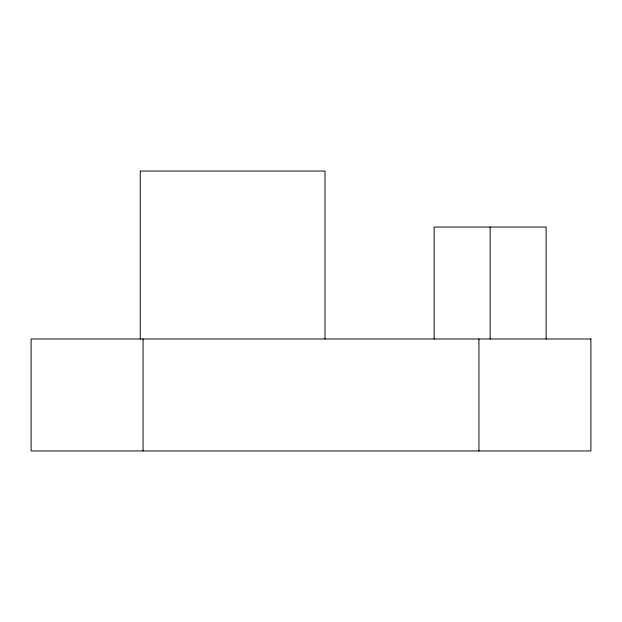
<?xml version="1.0" encoding="UTF-8"?>
<svg xmlns="http://www.w3.org/2000/svg" width="622" height="622" viewBox="0 0 622 622"><rect width="100%" height="100%" fill="white"/><g stroke="black" fill="none" stroke-linecap="round" stroke-linejoin="round"><path stroke-width="0.93" d="M546.116 338.99L546.116 227.03L434.156 227.03L434.156 338.99M490.136 227.03L490.136 338.99M478.94 338.99L478.94 450.95M324.995 338.99L324.995 171.05L140.261 171.05L140.261 338.99M143.06 338.99L143.06 450.95M590.9 338.99L31.1 338.99L31.1 450.95L590.9 450.95L590.9 338.99"/></g></svg>
